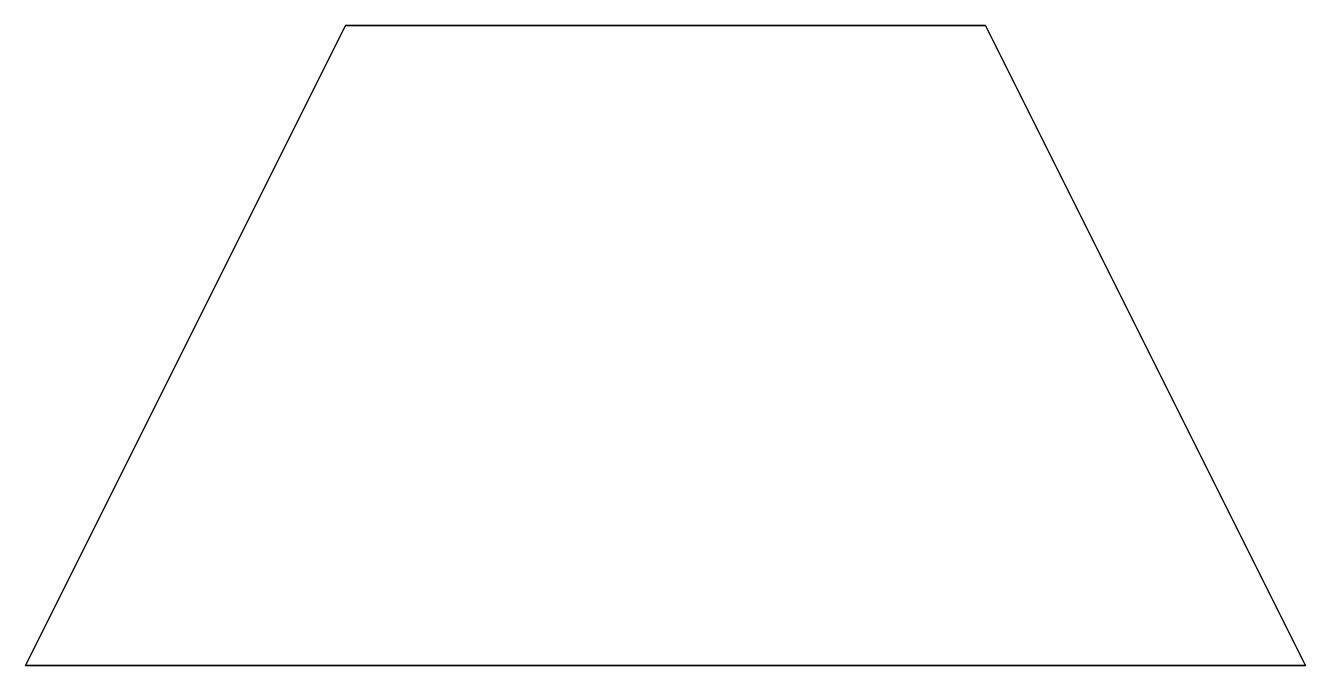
# Model space of a CAD drawing. Extents: x -2 to 2, y 0 to 2.
import ezdxf

# ---------------------------------------------------------------- set-up
doc = ezdxf.new("R2010")
doc.units = 0

msp = doc.modelspace()

# ---------------------------------------------------------------- linework, layer by layer
for points in [[(2, 0, 2), (1, 2, 2), (-1, 2, 2), (-2, 0, 2)], [(-1, 2, -2), (1, 2, -2), (2, 0, -2), (-2, 0, -2)], [(-1, 2, 2), (-1, 2, -2), (-2, 0, -2), (-2, 0, 2)], [(1, 2, 2), (1, 2, -2), (-1, 2, -2), (-1, 2, 2)], [(2, 0, -2), (1, 2, -2), (1, 2, 2), (2, 0, 2)], [(-2, 0, -2), (2, 0, -2), (2, 0, 2), (-2, 0, 2)]]:
    msp.add_3dface(points)

doc.saveas('drawing.dxf')
